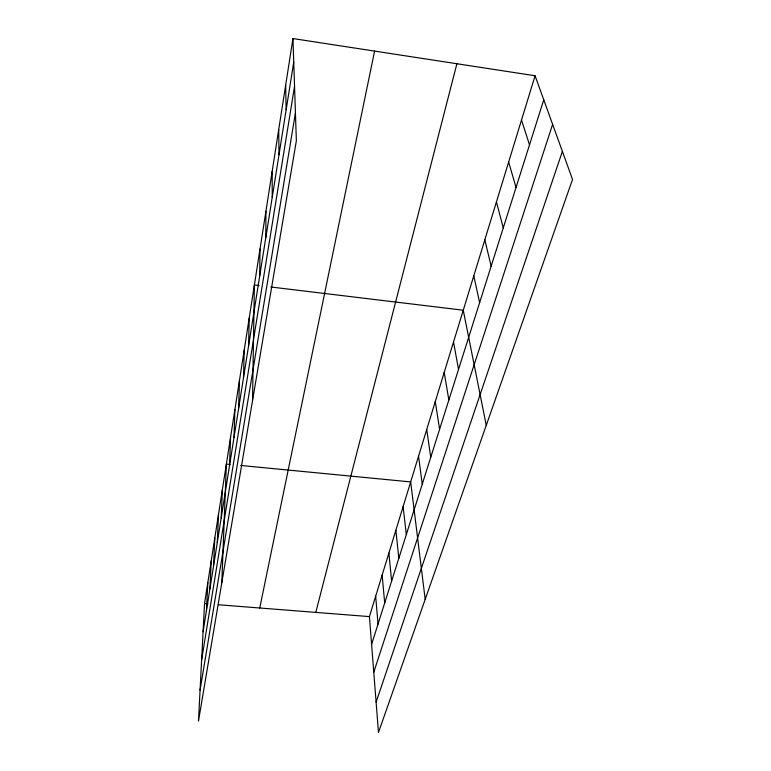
<?xml version="1.0" encoding="UTF-8"?>
<svg xmlns="http://www.w3.org/2000/svg" width="771" height="771" viewBox="0 0 771 771"><rect width="100%" height="100%" fill="white"/><g stroke="black" fill="none" stroke-linecap="round" stroke-linejoin="round"><path stroke-width="1.16" d="M265.812 237.584L265.928 211.244M259.731 275.825L260.01 249.043M252.522 400.66L254.382 285.01L259.085 285.578M248.609 345.726L249.178 318.288M243.511 377.742L244.205 350.073M238.644 408.312L239.453 380.45M233.999 437.533L234.904 409.526M229.546 465.491L230.548 437.369M221.797 582.809L226.375 464.075L229.951 464.421M221.2 517.919L222.366 489.691M217.287 542.543L218.511 514.296M213.519 566.184L214.81 537.936M209.905 588.909L211.254 560.681M206.426 610.757L207.833 582.577M292.951 38.55L204.527 603.664L198.475 721.078L296.363 140.727L292.951 38.55L535.074 75.751L572.525 179.47L378.484 732.45L369.425 616.607L535.074 75.751M203.081 631.786L293.732 62.143M201.626 659.947L294.541 86.313M200.065 690.276L295.428 112.971M259.74 608.001L374.59 51.098M315.802 612.396L456.895 63.742M371.603 644.392L543.757 99.787M373.771 672.196L552.624 124.353M376.113 702.102L562.387 151.386M204.527 603.664L207.997 603.934M218.386 604.753L369.425 616.607M240.697 465.462L410.673 481.923L425.187 599.356M270.843 286.995L463.265 310.212L486.25 425.322M521.504 120.064L529.513 144.842M508.638 162.055L516.04 187.469M496.437 201.925L503.27 227.869M484.834 239.81L491.146 266.207M473.789 275.864L479.629 302.637M453.521 342.035L458.533 369.367M444.202 372.47L448.857 399.995M435.278 401.595L439.595 429.274M426.729 429.495L430.738 457.29M418.537 456.249L422.257 484.13M403.117 506.595L406.317 534.554M395.86 530.294L398.829 558.262M388.873 553.106L391.62 581.045M382.146 575.06L384.69 602.97M375.67 596.214L378.021 624.067M285.636 85.302L286.157 109.761M278.707 129.538L278.996 154.73M272.153 171.461L272.23 197.27"/></g></svg>
